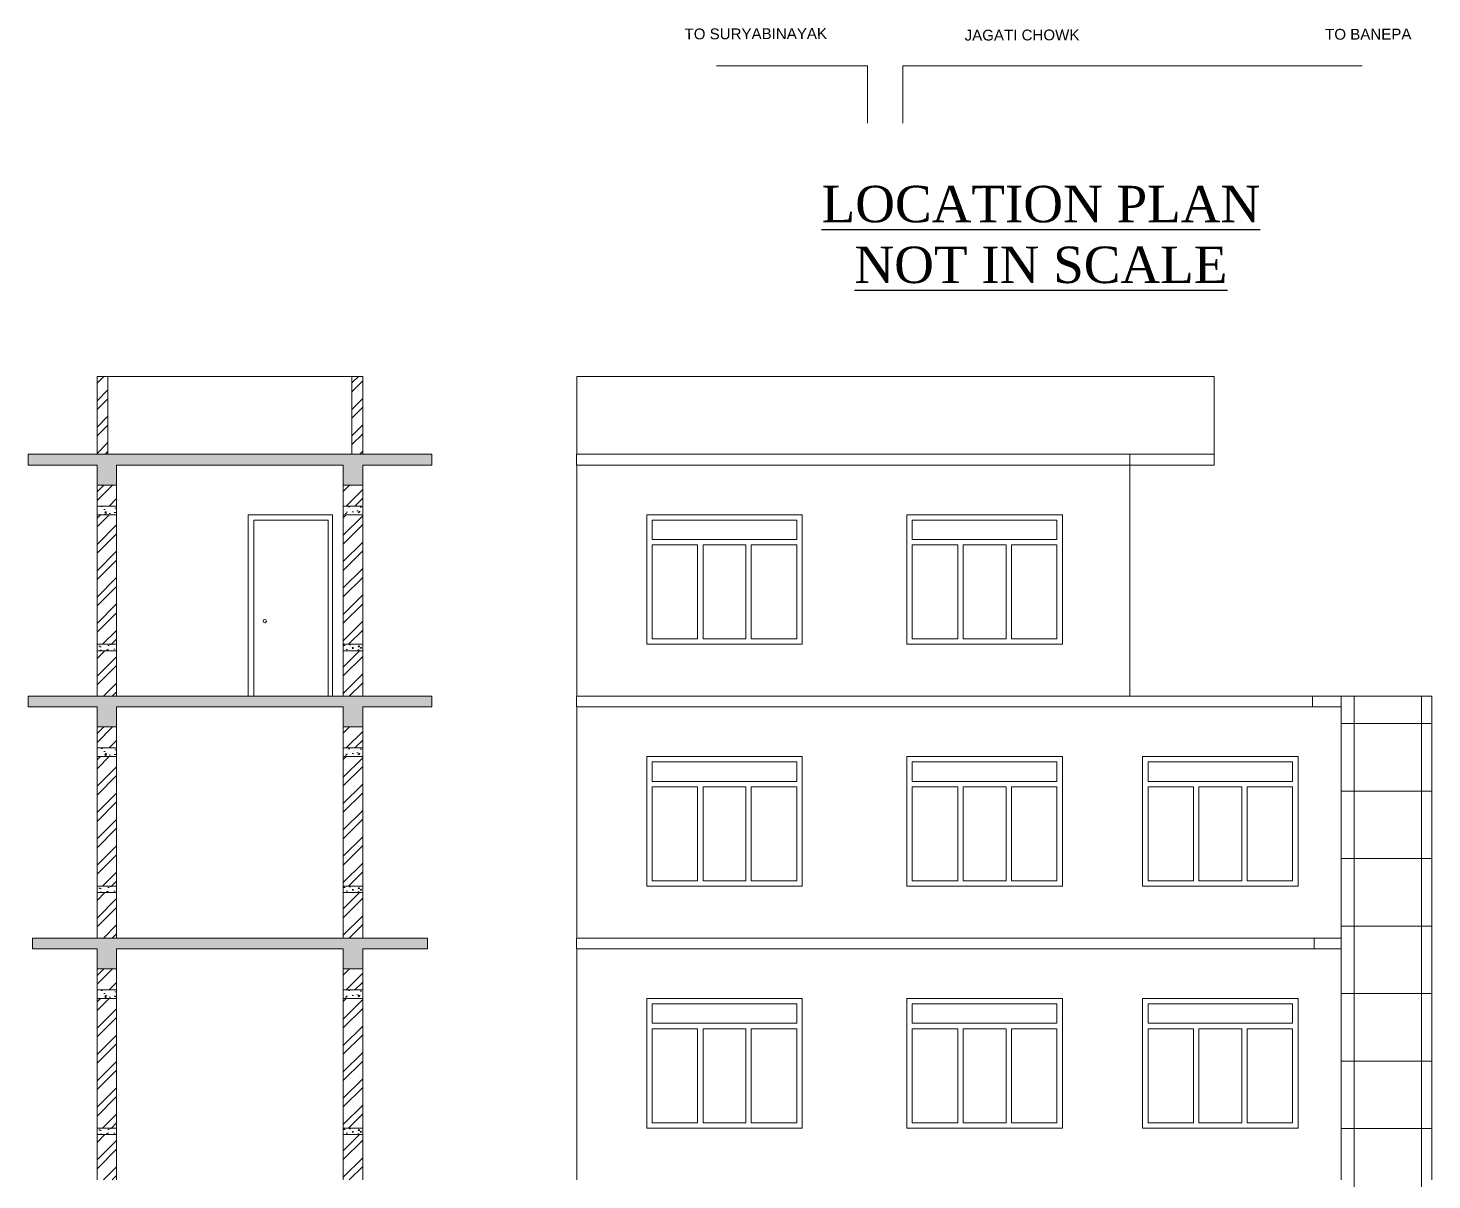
# Model space of a CAD drawing. Header units: inches. Extents: x 20273 to 45441, y -4696 to -1121.
# Drawn here: x 42960 to 43610, y -4096 to -3563 of the extents above; entities that cross this region are included whole.
import ezdxf

# ---------------------------------------------------------------- set-up
doc = ezdxf.new("R2010")
doc.units = ezdxf.units.IN
doc.header["$LTSCALE"] = 5
doc.header["$MEASUREMENT"] = 0
for name, color, linetype, lineweight in [('A-WALL', 7, 'Continuous', 9), ('dimention', 5, 'Continuous', 9), ('DOOR', 62, 'Continuous', 0)]:
    doc.layers.add(name, color=color, linetype=linetype, lineweight=lineweight)
doc.layers.add('column', color=4, linetype='Continuous')
doc.layers.add('TEXT', color=6, linetype='Continuous')
doc.styles.add('DIMTEXT', font='arial.ttf', dxfattribs={"height": 8})
doc.styles.add('ordinary', font='times.ttf')
pattern_1 = [(50, (8257.652, 208.5906), (7.1726018, -0.62752135), [0.75, -8.25]), (355, (8257.652, 208.5906), (-1.3875133, 7.5219213), [0.6, -6.6]), (100.451444, (8258.25, 208.538), (5.7850885, 6.8943999), [0.6374019, -7.0114211]), (46.1842, (8257.652, 210.591), (10.6724133, -1.6551928), [1.125, -12.375]), (96.635635, (8258.541, 210.453), (9.3466195, 9.741186), [0.9561034, -10.5171376]), (351.184164, (8257.652, 210.591), (9.3466195, 9.741186), [0.9, -9.9]), (21, (8258.652, 210.0906), (5.9690705, -4.0261889), [0.75, -8.25]), (326, (8258.652, 210.0906), (2.4331533, 7.2515005), [0.6, -6.6]), (71.451445, (8259.1494, 209.755), (8.4022238, 3.2253115), [0.6374019, -7.0114211]), (37.5, (8257.652, 208.5906), (0.12159855, 3.32893854), [0, -6.52, 0, -6.7, 0, -6.625]), (7.5, (8257.652, 208.5906), (2.63069537, 3.94411712), [0, -3.82, 0, -6.37, 0, -2.525]), (327.5, (8255.422, 208.5906), (5.33822436, -0.22554872), [0, -2.5, 0, -7.8, 0, -10.35]), (317.5, (8254.422, 208.5906), (5.8318617, 1.0010498), [0, -3.25, 0, -5.18, 0, -7.35])]
pattern_2 = [(45, (8257.652, 208.591), (-6.098796, 6.098796), []), (45, (8261.718, 208.591), (-6.098796, 6.098796), [])]
pattern_3 = [(45, (8257.652, 320.591), (-6.098796, 6.098796), []), (45, (8261.718, 320.591), (-6.098796, 6.098796), [])]
pattern_4 = [(50, (8257.652, 448.5906), (7.1726018, -0.62752135), [0.75, -8.25]), (355, (8257.652, 448.5906), (-1.3875133, 7.5219213), [0.6, -6.6]), (100.451444, (8258.25, 448.538), (5.7850885, 6.8943999), [0.6374019, -7.0114211]), (46.1842, (8257.652, 450.591), (10.6724133, -1.6551928), [1.125, -12.375]), (96.635635, (8258.541, 450.453), (9.3466195, 9.741186), [0.9561034, -10.5171376]), (351.184164, (8257.652, 450.591), (9.3466195, 9.741186), [0.9, -9.9]), (21, (8258.652, 450.0906), (5.9690705, -4.0261889), [0.75, -8.25]), (326, (8258.652, 450.0906), (2.4331533, 7.2515005), [0.6, -6.6]), (71.451445, (8259.1494, 449.755), (8.4022238, 3.2253115), [0.6374019, -7.0114211]), (37.5, (8257.652, 448.5906), (0.12159855, 3.32893854), [0, -6.52, 0, -6.7, 0, -6.625]), (7.5, (8257.652, 448.5906), (2.63069537, 3.94411712), [0, -3.82, 0, -6.37, 0, -2.525]), (327.5, (8255.422, 448.5906), (5.33822436, -0.22554872), [0, -2.5, 0, -7.8, 0, -10.35]), (317.5, (8254.422, 448.5906), (5.8318617, 1.0010498), [0, -3.25, 0, -5.18, 0, -7.35])]
pattern_5 = [(45, (8257.652, 432.591), (-6.098796, 6.098796), []), (45, (8261.718, 432.591), (-6.098796, 6.098796), [])]
pattern_6 = [(50, (8257.652, 560.5906), (7.1726018, -0.62752135), [0.75, -8.25]), (355, (8257.652, 560.5906), (-1.3875133, 7.5219213), [0.6, -6.6]), (100.451444, (8258.25, 560.538), (5.7850885, 6.8943999), [0.6374019, -7.0114211]), (46.1842, (8257.652, 562.591), (10.6724133, -1.6551928), [1.125, -12.375]), (96.635635, (8258.541, 562.453), (9.3466195, 9.741186), [0.9561034, -10.5171376]), (351.184164, (8257.652, 562.591), (9.3466195, 9.741186), [0.9, -9.9]), (21, (8258.652, 562.0906), (5.9690705, -4.0261889), [0.75, -8.25]), (326, (8258.652, 562.0906), (2.4331533, 7.2515005), [0.6, -6.6]), (71.451445, (8259.1494, 561.755), (8.4022238, 3.2253115), [0.6374019, -7.0114211]), (37.5, (8257.652, 560.5906), (0.12159855, 3.32893854), [0, -6.52, 0, -6.7, 0, -6.625]), (7.5, (8257.652, 560.5906), (2.63069537, 3.94411712), [0, -3.82, 0, -6.37, 0, -2.525]), (327.5, (8255.422, 560.5906), (5.33822436, -0.22554872), [0, -2.5, 0, -7.8, 0, -10.35]), (317.5, (8254.422, 560.5906), (5.8318617, 1.0010498), [0, -3.25, 0, -5.18, 0, -7.35])]
pattern_7 = [(45, (8257.652, 544.591), (-6.098796, 6.098796), []), (45, (8261.718, 544.591), (-6.098796, 6.098796), [])]
pattern_8 = [(50, (8257.652, 672.5906), (7.1726018, -0.62752135), [0.75, -8.25]), (355, (8257.652, 672.5906), (-1.3875133, 7.5219213), [0.6, -6.6]), (100.451444, (8258.25, 672.538), (5.7850885, 6.8943999), [0.6374019, -7.0114211]), (46.1842, (8257.652, 674.591), (10.6724133, -1.6551928), [1.125, -12.375]), (96.635635, (8258.541, 674.453), (9.3466195, 9.741186), [0.9561034, -10.5171376]), (351.184164, (8257.652, 674.591), (9.3466195, 9.741186), [0.9, -9.9]), (21, (8258.652, 674.0906), (5.9690705, -4.0261889), [0.75, -8.25]), (326, (8258.652, 674.0906), (2.4331533, 7.2515005), [0.6, -6.6]), (71.451445, (8259.1494, 673.755), (8.4022238, 3.2253115), [0.6374019, -7.0114211]), (37.5, (8257.652, 672.5906), (0.12159855, 3.32893854), [0, -6.52, 0, -6.7, 0, -6.625]), (7.5, (8257.652, 672.5906), (2.63069537, 3.94411712), [0, -3.82, 0, -6.37, 0, -2.525]), (327.5, (8255.422, 672.5906), (5.33822436, -0.22554872), [0, -2.5, 0, -7.8, 0, -10.35]), (317.5, (8254.422, 672.5906), (5.8318617, 1.0010498), [0, -3.25, 0, -5.18, 0, -7.35])]

msp = doc.modelspace()

# ---------------------------------------------------------------- hatches: boundary and pattern name
at = {"layer": 'A-WALL', "ltscale": 40, "true_color": 0xf26722}
h = msp.add_hatch(dxfattribs=at)
h.set_pattern_fill('AR-CONC', color=30)
h.set_pattern_definition(pattern_1)
h.paths.add_polyline_path([(43146.96, -3760.42), (43114.96, -3760.42), (42991.97, -3760.42), (42959.97, -3760.42), (42959.97, -3765.42), (42991.97, -3765.42), (42991.97, -3774.72), (43000.97, -3774.72), (43000.97, -3765.72), (43000.97, -3765.42), (43105.96, -3765.42), (43105.96, -3774.72), (43114.96, -3774.72), (43114.96, -3765.72), (43114.96, -3765.42), (43146.96, -3765.42)])
h = msp.add_hatch(dxfattribs=at)
h.set_pattern_fill('AR-CONC', color=30)
h.set_pattern_definition(pattern_8)
h.paths.add_polyline_path([(43000.97, -3784.42), (42991.97, -3784.42), (42991.97, -3788.42), (43000.97, -3788.42)])
h = msp.add_hatch(dxfattribs=at)
h.set_pattern_fill('AR-CONC', color=30)
h.set_pattern_definition(pattern_8)
h.paths.add_polyline_path([(43114.96, -3784.42), (43105.96, -3784.42), (43105.96, -3788.42), (43114.96, -3788.42)])
h = msp.add_hatch(dxfattribs=at)
h.set_pattern_fill('AR-CONC', color=30)
h.set_pattern_definition(pattern_8)
h.paths.add_polyline_path([(43000.97, -3848.42), (42991.97, -3848.42), (42991.97, -3851.42), (43000.97, -3851.42)])
h = msp.add_hatch(dxfattribs=at)
h.set_pattern_fill('AR-CONC', color=30)
h.set_pattern_definition(pattern_8)
h.paths.add_polyline_path([(43114.96, -3848.42), (43105.96, -3848.42), (43105.96, -3851.42), (43114.96, -3851.42)])
h = msp.add_hatch(dxfattribs=at)
h.set_pattern_fill('AR-CONC', color=30)
h.set_pattern_definition(pattern_1)
h.paths.add_polyline_path([(43000.97, -3877.72), (43000.97, -3877.42), (43105.96, -3877.42), (43105.96, -3886.72), (43114.96, -3886.72), (43114.96, -3877.72), (43114.96, -3877.42), (43146.96, -3877.42), (43146.96, -3872.42), (43114.96, -3872.42), (42959.97, -3872.42), (42959.97, -3877.42), (42991.97, -3877.42), (42991.97, -3886.72), (43000.97, -3886.72)])
at = {"layer": 'A-WALL', "ltscale": 5}
h = msp.add_hatch(dxfattribs=at)
h.set_pattern_fill('ANSI37', color=256, scale=250, angle=45)
h.set_pattern_definition([(90, (13011.664, 208.59), (-31.25, 0), []), (180, (13011.664, 208.59), (-2e-15, -31.25), [])])
h.paths.add_polyline_path([(43568.13, -4208.42), (43568.13, -4336.42), (43610.21, -4336.42), (43610.21, -4208.42), (43610.21, -4096.42), (43610.21, -3984.42), (43610.21, -3872.42), (43568.13, -3872.42), (43568.13, -3984.42), (43568.13, -4096.42)])
at = {"layer": 'A-WALL', "ltscale": 40, "true_color": 0xf26722}
h = msp.add_hatch(dxfattribs=at)
h.set_pattern_fill('AR-CONC', color=30)
h.set_pattern_definition(pattern_6)
h.paths.add_polyline_path([(43000.97, -3896.42), (42991.97, -3896.42), (42991.97, -3900.42), (43000.97, -3900.42)])
h = msp.add_hatch(dxfattribs=at)
h.set_pattern_fill('AR-CONC', color=30)
h.set_pattern_definition(pattern_6)
h.paths.add_polyline_path([(43114.96, -3896.42), (43105.96, -3896.42), (43105.96, -3900.42), (43114.96, -3900.42)])
h = msp.add_hatch(dxfattribs=at)
h.set_pattern_fill('AR-CONC', color=30)
h.set_pattern_definition(pattern_6)
h.paths.add_polyline_path([(43000.97, -3960.42), (42991.97, -3960.42), (42991.97, -3963.42), (43000.97, -3963.42)])
h = msp.add_hatch(dxfattribs=at)
h.set_pattern_fill('AR-CONC', color=30)
h.set_pattern_definition(pattern_6)
h.paths.add_polyline_path([(43114.96, -3960.42), (43105.96, -3960.42), (43105.96, -3963.42), (43114.96, -3963.42)])
h = msp.add_hatch(dxfattribs=at)
h.set_pattern_fill('AR-CONC', color=30)
h.set_pattern_definition(pattern_1)
h.paths.add_polyline_path([(43000.97, -3989.72), (43000.97, -3989.42), (43105.96, -3989.42), (43105.96, -3998.72), (43114.96, -3998.72), (43114.96, -3989.72), (43114.96, -3989.42), (43144.96, -3989.42), (43144.96, -3984.42), (43114.96, -3984.42), (42961.97, -3984.42), (42961.97, -3989.42), (42991.97, -3989.42), (42991.97, -3998.72), (43000.97, -3998.72)])
h = msp.add_hatch(dxfattribs=at)
h.set_pattern_fill('AR-CONC', color=30)
h.set_pattern_definition(pattern_4)
h.paths.add_polyline_path([(43000.97, -4008.42), (42991.97, -4008.42), (42991.97, -4012.42), (43000.97, -4012.42)])
h = msp.add_hatch(dxfattribs=at)
h.set_pattern_fill('AR-CONC', color=30)
h.set_pattern_definition(pattern_4)
h.paths.add_polyline_path([(43114.96, -4008.42), (43105.96, -4008.42), (43105.96, -4012.42), (43114.96, -4012.42)])
h = msp.add_hatch(dxfattribs=at)
h.set_pattern_fill('AR-CONC', color=30)
h.set_pattern_definition(pattern_4)
h.paths.add_polyline_path([(43000.97, -4072.42), (42991.97, -4072.42), (42991.97, -4075.42), (43000.97, -4075.42)])
h = msp.add_hatch(dxfattribs=at)
h.set_pattern_fill('AR-CONC', color=30)
h.set_pattern_definition(pattern_4)
h.paths.add_polyline_path([(43114.96, -4072.42), (43105.96, -4072.42), (43105.96, -4075.42), (43114.96, -4075.42)])
at = {"layer": 'dimention', "ltscale": 40, "true_color": 0xf26722}
h = msp.add_hatch(dxfattribs=at)
h.set_pattern_fill('ANSI32', color=30, scale=23)
h.set_pattern_definition(pattern_2)
h.paths.add_polyline_path([(42996.97, -3724.42), (42991.97, -3724.42), (42991.97, -3760.42), (42996.97, -3760.42)])
h = msp.add_hatch(dxfattribs=at)
h.set_pattern_fill('ANSI32', color=30, scale=23)
h.set_pattern_definition(pattern_2)
h.paths.add_polyline_path([(43114.96, -3724.42), (43109.96, -3724.42), (43109.96, -3760.42), (43114.96, -3760.42)])
h = msp.add_hatch(dxfattribs=at)
h.set_pattern_fill('ANSI32', color=30, scale=23)
h.set_pattern_definition(pattern_7)
h.paths.add_polyline_path([(43000.97, -3774.72), (42991.97, -3774.72), (42991.97, -3784.42), (43000.97, -3784.42)])
h = msp.add_hatch(dxfattribs=at)
h.set_pattern_fill('ANSI32', color=30, scale=23)
h.set_pattern_definition(pattern_7)
h.paths.add_polyline_path([(43114.96, -3774.72), (43105.96, -3774.72), (43105.96, -3784.42), (43114.96, -3784.42)])
h = msp.add_hatch(dxfattribs=at)
h.set_pattern_fill('ANSI32', color=30, scale=23)
h.set_pattern_definition(pattern_7)
h.paths.add_polyline_path([(43000.97, -3788.42), (42991.97, -3788.42), (42991.97, -3848.42), (43000.97, -3848.42)])
h = msp.add_hatch(dxfattribs=at)
h.set_pattern_fill('ANSI32', color=30, scale=23)
h.set_pattern_definition(pattern_7)
h.paths.add_polyline_path([(43114.96, -3788.42), (43105.96, -3788.42), (43105.96, -3848.42), (43114.96, -3848.42)])
h = msp.add_hatch(dxfattribs=at)
h.set_pattern_fill('ANSI32', color=30, scale=23)
h.set_pattern_definition(pattern_7)
h.paths.add_polyline_path([(43000.97, -3851.42), (42991.97, -3851.42), (42991.97, -3872.42), (43000.97, -3872.42)])
h = msp.add_hatch(dxfattribs=at)
h.set_pattern_fill('ANSI32', color=30, scale=23)
h.set_pattern_definition(pattern_7)
h.paths.add_polyline_path([(43114.96, -3851.42), (43105.96, -3851.42), (43105.96, -3872.42), (43114.96, -3872.42)])
h = msp.add_hatch(dxfattribs=at)
h.set_pattern_fill('ANSI32', color=30, scale=23)
h.set_pattern_definition(pattern_5)
h.paths.add_polyline_path([(43000.97, -3886.72), (42991.97, -3886.72), (42991.97, -3896.42), (43000.97, -3896.42)])
h = msp.add_hatch(dxfattribs=at)
h.set_pattern_fill('ANSI32', color=30, scale=23)
h.set_pattern_definition(pattern_5)
h.paths.add_polyline_path([(43114.96, -3886.72), (43105.96, -3886.72), (43105.96, -3896.42), (43114.96, -3896.42)])
h = msp.add_hatch(dxfattribs=at)
h.set_pattern_fill('ANSI32', color=30, scale=23)
h.set_pattern_definition(pattern_5)
h.paths.add_polyline_path([(43000.97, -3900.42), (42991.97, -3900.42), (42991.97, -3960.42), (43000.97, -3960.42)])
h = msp.add_hatch(dxfattribs=at)
h.set_pattern_fill('ANSI32', color=30, scale=23)
h.set_pattern_definition(pattern_5)
h.paths.add_polyline_path([(43114.96, -3900.42), (43105.96, -3900.42), (43105.96, -3960.42), (43114.96, -3960.42)])
h = msp.add_hatch(dxfattribs=at)
h.set_pattern_fill('ANSI32', color=30, scale=23)
h.set_pattern_definition(pattern_5)
h.paths.add_polyline_path([(43000.97, -3963.42), (42991.97, -3963.42), (42991.97, -3984.42), (43000.97, -3984.42)])
h = msp.add_hatch(dxfattribs=at)
h.set_pattern_fill('ANSI32', color=30, scale=23)
h.set_pattern_definition(pattern_5)
h.paths.add_polyline_path([(43114.96, -3963.42), (43105.96, -3963.42), (43105.96, -3984.42), (43114.96, -3984.42)])
h = msp.add_hatch(dxfattribs=at)
h.set_pattern_fill('ANSI32', color=30, scale=23)
h.set_pattern_definition(pattern_3)
h.paths.add_polyline_path([(43000.97, -3998.72), (42991.97, -3998.72), (42991.97, -4008.42), (43000.97, -4008.42)])
h = msp.add_hatch(dxfattribs=at)
h.set_pattern_fill('ANSI32', color=30, scale=23)
h.set_pattern_definition(pattern_3)
h.paths.add_polyline_path([(43114.96, -3998.72), (43105.96, -3998.72), (43105.96, -4008.42), (43114.96, -4008.42)])
h = msp.add_hatch(dxfattribs=at)
h.set_pattern_fill('ANSI32', color=30, scale=23)
h.set_pattern_definition(pattern_3)
h.paths.add_polyline_path([(43000.97, -4012.42), (42991.97, -4012.42), (42991.97, -4072.42), (43000.97, -4072.42)])
h = msp.add_hatch(dxfattribs=at)
h.set_pattern_fill('ANSI32', color=30, scale=23)
h.set_pattern_definition(pattern_3)
h.paths.add_polyline_path([(43114.96, -4012.42), (43105.96, -4012.42), (43105.96, -4072.42), (43114.96, -4072.42)])
h = msp.add_hatch(dxfattribs=at)
h.set_pattern_fill('ANSI32', color=30, scale=23)
h.set_pattern_definition(pattern_3)
h.paths.add_polyline_path([(43000.97, -4075.42), (42991.97, -4075.42), (42991.97, -4096.42), (43000.97, -4096.42)])
h = msp.add_hatch(dxfattribs=at)
h.set_pattern_fill('ANSI32', color=30, scale=23)
h.set_pattern_definition(pattern_3)
h.paths.add_polyline_path([(43114.96, -4075.42), (43105.96, -4075.42), (43105.96, -4096.42), (43114.96, -4096.42)])

# ---------------------------------------------------------------- linework, layer by layer
at = {"layer": 'A-WALL', "ltscale": 5}
for p, q in [((43278.86, -3580.61), (43348.78, -3580.61)), ((43348.78, -3607.16), (43348.78, -3580.61)), ((43365.2, -3580.61), (43577.95, -3580.61)), ((43365.2, -3607.16), (43365.2, -3580.61)), ((43114.96, -3724.42), (42991.97, -3724.42)), ((42991.97, -3760.42), (42991.97, -3724.42)), ((42996.97, -3760.42), (42996.97, -3724.42)), ((43109.96, -3760.42), (43109.96, -3724.42)), ((43114.96, -3760.42), (43114.96, -3724.42)), ((43214.22, -3760.42), (43214.22, -3724.42)), ((43214.22, -3724.42), (43509.27, -3724.42)), ((43509.27, -3724.42), (43509.27, -3760.42)), ((42959.97, -3765.42), (42959.97, -3760.42)), ((42959.97, -3760.42), (42991.97, -3760.42)), ((43114.96, -3760.42), (42991.97, -3760.42)), ((43146.96, -3760.42), (43114.96, -3760.42)), ((43146.96, -3765.42), (43146.96, -3760.42)), ((43509.27, -3760.42), (43213.95, -3760.42)), ((43213.95, -3760.42), (43213.95, -3765.42)), ((43470.27, -3872.42), (43470.27, -3760.42)), ((43509.27, -3765.42), (43509.27, -3760.42)), ((42991.97, -3765.42), (42959.97, -3765.42)), ((42991.97, -3872.42), (42991.97, -3765.42)), ((43105.96, -3765.42), (43000.97, -3765.42)), ((43000.97, -3872.42), (43000.97, -3765.42)), ((43105.96, -3872.42), (43105.96, -3765.42)), ((43114.96, -3872.42), (43114.96, -3765.42)), ((43114.96, -3765.42), (43146.96, -3765.42)), ((43509.27, -3765.42), (43213.95, -3765.42)), ((43214.22, -3872.42), (43214.22, -3765.42)), ((43000.97, -3784.42), (42991.97, -3784.42)), ((43000.97, -3788.42), (42991.97, -3788.42)), ((43114.96, -3784.42), (43105.96, -3784.42)), ((43114.96, -3788.42), (43105.96, -3788.42)), ((43316.02, -3799.92), (43249.02, -3799.92)), ((43270.1, -3802.42), (43249.02, -3802.42)), ((43270.1, -3802.42), (43270.1, -3845.92)), ((43292.43, -3802.42), (43272.6, -3802.42)), ((43272.6, -3802.42), (43272.6, -3845.92)), ((43292.43, -3802.42), (43292.43, -3845.92)), ((43316.02, -3802.42), (43294.93, -3802.42)), ((43294.93, -3802.42), (43294.93, -3845.92)), ((43436.52, -3799.92), (43369.52, -3799.92)), ((43390.6, -3802.42), (43369.52, -3802.42)), ((43390.6, -3802.42), (43390.6, -3845.92)), ((43412.93, -3802.42), (43393.1, -3802.42)), ((43393.1, -3802.42), (43393.1, -3845.92)), ((43412.93, -3802.42), (43412.93, -3845.92)), ((43436.52, -3802.42), (43415.43, -3802.42)), ((43415.43, -3802.42), (43415.43, -3845.92)), ((43000.97, -3848.42), (42991.97, -3848.42)), ((43114.96, -3848.42), (43105.96, -3848.42)), ((43000.97, -3851.42), (42991.97, -3851.42)), ((43114.96, -3851.42), (43105.96, -3851.42)), ((43114.96, -3872.42), (42959.97, -3872.42)), ((42959.97, -3877.42), (42959.97, -3872.42)), ((43146.96, -3872.42), (43114.96, -3872.42)), ((43146.96, -3877.42), (43146.96, -3872.42)), ((43610.21, -3872.42), (43213.95, -3872.42)), ((43213.95, -3877.42), (43213.95, -3872.42)), ((43554.82, -3877.42), (43554.82, -3872.42)), ((43568.13, -3984.42), (43568.13, -3872.42)), ((43610.21, -3984.42), (43610.21, -3872.42)), ((43610.21, -3877.42), (43610.21, -3872.42)), ((42991.97, -3877.42), (42959.97, -3877.42)), ((42991.97, -3984.42), (42991.97, -3877.42)), ((43105.96, -3877.42), (43000.97, -3877.42)), ((43000.97, -3984.42), (43000.97, -3877.42)), ((43105.96, -3984.42), (43105.96, -3877.42)), ((43146.96, -3877.42), (43114.96, -3877.42)), ((43114.96, -3984.42), (43114.96, -3877.42)), ((43568.13, -3877.42), (43213.95, -3877.42)), ((43214.22, -3984.42), (43214.22, -3877.42)), ((43000.97, -3896.42), (42991.97, -3896.42)), ((43000.97, -3900.42), (42991.97, -3900.42)), ((43114.96, -3896.42), (43105.96, -3896.42)), ((43114.96, -3900.42), (43105.96, -3900.42)), ((43316.02, -3911.92), (43249.02, -3911.92)), ((43436.52, -3911.92), (43369.52, -3911.92)), ((43545.7, -3911.92), (43478.7, -3911.92)), ((43270.1, -3914.42), (43249.02, -3914.42)), ((43270.1, -3914.42), (43270.1, -3957.92)), ((43292.43, -3914.42), (43272.6, -3914.42)), ((43272.6, -3914.42), (43272.6, -3957.92)), ((43292.43, -3914.42), (43292.43, -3957.92)), ((43316.02, -3914.42), (43294.93, -3914.42)), ((43294.93, -3914.42), (43294.93, -3957.92)), ((43390.6, -3914.42), (43369.52, -3914.42)), ((43390.6, -3914.42), (43390.6, -3957.92)), ((43412.93, -3914.42), (43393.1, -3914.42)), ((43393.1, -3914.42), (43393.1, -3957.92)), ((43412.93, -3914.42), (43412.93, -3957.92)), ((43436.52, -3914.42), (43415.43, -3914.42)), ((43415.43, -3914.42), (43415.43, -3957.92)), ((43499.78, -3914.42), (43478.7, -3914.42)), ((43499.78, -3914.42), (43499.78, -3957.92)), ((43522.12, -3914.42), (43502.28, -3914.42)), ((43502.28, -3914.42), (43502.28, -3957.92)), ((43522.12, -3914.42), (43522.12, -3957.92)), ((43545.7, -3914.42), (43524.62, -3914.42)), ((43524.62, -3914.42), (43524.62, -3957.92)), ((43000.97, -3960.42), (42991.97, -3960.42)), ((43000.97, -3963.42), (42991.97, -3963.42)), ((43114.96, -3960.42), (43105.96, -3960.42)), ((43114.96, -3963.42), (43105.96, -3963.42)), ((43114.96, -3984.42), (42961.97, -3984.42)), ((42961.97, -3989.42), (42961.97, -3984.42)), ((43144.96, -3984.42), (43114.96, -3984.42)), ((43144.96, -3989.42), (43144.96, -3984.42)), ((43568.13, -3984.42), (43213.97, -3984.42)), ((43213.97, -3989.42), (43213.97, -3984.42)), ((43555.65, -3984.42), (43555.65, -3989.42)), ((43568.13, -4096.42), (43568.13, -3984.42)), ((43610.21, -4096.42), (43610.21, -3984.42)), ((42991.97, -3989.42), (42961.97, -3989.42)), ((42991.97, -4096.42), (42991.97, -3989.42)), ((43105.96, -3989.42), (43000.97, -3989.42)), ((43000.97, -4096.42), (43000.97, -3989.42)), ((43105.96, -4096.42), (43105.96, -3989.42)), ((43144.96, -3989.42), (43114.96, -3989.42)), ((43114.96, -4096.42), (43114.96, -3989.42)), ((43568.13, -3989.42), (43213.97, -3989.42)), ((43214.22, -4096.42), (43214.22, -3989.42)), ((43000.97, -4008.42), (42991.97, -4008.42)), ((43114.96, -4008.42), (43105.96, -4008.42)), ((43000.97, -4012.42), (42991.97, -4012.42)), ((43114.96, -4012.42), (43105.96, -4012.42)), ((43316.02, -4023.92), (43249.02, -4023.92)), ((43436.52, -4023.92), (43369.52, -4023.92)), ((43545.7, -4023.92), (43478.7, -4023.92)), ((43270.1, -4026.42), (43249.02, -4026.42)), ((43270.1, -4026.42), (43270.1, -4069.92)), ((43292.43, -4026.42), (43272.6, -4026.42)), ((43272.6, -4026.42), (43272.6, -4069.92)), ((43292.43, -4026.42), (43292.43, -4069.92)), ((43316.02, -4026.42), (43294.93, -4026.42)), ((43294.93, -4026.42), (43294.93, -4069.92)), ((43390.6, -4026.42), (43369.52, -4026.42)), ((43390.6, -4026.42), (43390.6, -4069.92)), ((43412.93, -4026.42), (43393.1, -4026.42)), ((43393.1, -4026.42), (43393.1, -4069.92)), ((43412.93, -4026.42), (43412.93, -4069.92)), ((43436.52, -4026.42), (43415.43, -4026.42)), ((43415.43, -4026.42), (43415.43, -4069.92)), ((43499.78, -4026.42), (43478.7, -4026.42)), ((43499.78, -4026.42), (43499.78, -4069.92)), ((43522.12, -4026.42), (43502.28, -4026.42)), ((43502.28, -4026.42), (43502.28, -4069.92)), ((43522.12, -4026.42), (43522.12, -4069.92)), ((43545.7, -4026.42), (43524.62, -4026.42)), ((43524.62, -4026.42), (43524.62, -4069.92)), ((43000.97, -4072.42), (42991.97, -4072.42)), ((43000.97, -4075.42), (42991.97, -4075.42)), ((43114.96, -4072.42), (43105.96, -4072.42)), ((43114.96, -4075.42), (43105.96, -4075.42))]:
    msp.add_line(p, q, dxfattribs=at)
for points in [[(43000.97, -3765.72), (43000.97, -3774.72), (42991.97, -3774.72), (42991.97, -3765.72)], [(43114.96, -3765.72), (43114.96, -3774.72), (43105.96, -3774.72), (43105.96, -3765.72)], [(43249.02, -3799.92), (43249.02, -3790.92), (43316.02, -3790.92), (43316.02, -3799.92)], [(43369.52, -3799.92), (43369.52, -3790.92), (43436.52, -3790.92), (43436.52, -3799.92)], [(43270.1, -3845.92), (43249.02, -3845.92), (43249.02, -3802.42)], [(43316.02, -3802.42), (43316.02, -3845.92), (43294.93, -3845.92)], [(43390.6, -3845.92), (43369.52, -3845.92), (43369.52, -3802.42)], [(43436.52, -3802.42), (43436.52, -3845.92), (43415.43, -3845.92)], [(43292.43, -3845.92), (43272.6, -3845.92)], [(43412.93, -3845.92), (43393.1, -3845.92)], [(42991.97, -3872.42), (43000.97, -3872.42)], [(43105.96, -3872.42), (43114.96, -3872.42)], [(43000.97, -3877.72), (43000.97, -3886.72), (42991.97, -3886.72), (42991.97, -3877.72)], [(43114.96, -3877.72), (43114.96, -3886.72), (43105.96, -3886.72), (43105.96, -3877.72)], [(43249.02, -3911.92), (43249.02, -3902.92), (43316.02, -3902.92), (43316.02, -3911.92)], [(43369.52, -3911.92), (43369.52, -3902.92), (43436.52, -3902.92), (43436.52, -3911.92)], [(43478.7, -3911.92), (43478.7, -3902.92), (43545.7, -3902.92), (43545.7, -3911.92)], [(43270.1, -3957.92), (43249.02, -3957.92), (43249.02, -3914.42)], [(43316.02, -3914.42), (43316.02, -3957.92), (43294.93, -3957.92)], [(43390.6, -3957.92), (43369.52, -3957.92), (43369.52, -3914.42)], [(43436.52, -3914.42), (43436.52, -3957.92), (43415.43, -3957.92)], [(43499.78, -3957.92), (43478.7, -3957.92), (43478.7, -3914.42)], [(43545.7, -3914.42), (43545.7, -3957.92), (43524.62, -3957.92)], [(43292.43, -3957.92), (43272.6, -3957.92)], [(43412.93, -3957.92), (43393.1, -3957.92)], [(43522.12, -3957.92), (43502.28, -3957.92)], [(42991.97, -3984.42), (43000.97, -3984.42)], [(43105.96, -3984.42), (43114.96, -3984.42)], [(43000.97, -3989.72), (43000.97, -3998.72), (42991.97, -3998.72), (42991.97, -3989.72)], [(43114.96, -3989.72), (43114.96, -3998.72), (43105.96, -3998.72), (43105.96, -3989.72)], [(43249.02, -4023.92), (43249.02, -4014.92), (43316.02, -4014.92), (43316.02, -4023.92)], [(43369.52, -4023.92), (43369.52, -4014.92), (43436.52, -4014.92), (43436.52, -4023.92)], [(43478.7, -4023.92), (43478.7, -4014.92), (43545.7, -4014.92), (43545.7, -4023.92)], [(43270.1, -4069.92), (43249.02, -4069.92), (43249.02, -4026.42)], [(43316.02, -4026.42), (43316.02, -4069.92), (43294.93, -4069.92)], [(43390.6, -4069.92), (43369.52, -4069.92), (43369.52, -4026.42)], [(43436.52, -4026.42), (43436.52, -4069.92), (43415.43, -4069.92)], [(43499.78, -4069.92), (43478.7, -4069.92), (43478.7, -4026.42)], [(43545.7, -4026.42), (43545.7, -4069.92), (43524.62, -4069.92)], [(43292.43, -4069.92), (43272.6, -4069.92)], [(43412.93, -4069.92), (43393.1, -4069.92)], [(43522.12, -4069.92), (43502.28, -4069.92)]]:
    msp.add_lwpolyline(points, dxfattribs=at)
for points in [[(43246.52, -3788.42), (43318.52, -3788.42), (43318.52, -3848.42), (43246.52, -3848.42)], [(43367.02, -3788.42), (43439.02, -3788.42), (43439.02, -3848.42), (43367.02, -3848.42)], [(43246.52, -3900.42), (43318.52, -3900.42), (43318.52, -3960.42), (43246.52, -3960.42)], [(43367.02, -3900.42), (43439.02, -3900.42), (43439.02, -3960.42), (43367.02, -3960.42)], [(43476.2, -3900.42), (43548.2, -3900.42), (43548.2, -3960.42), (43476.2, -3960.42)], [(43246.52, -4012.42), (43318.52, -4012.42), (43318.52, -4072.42), (43246.52, -4072.42)], [(43367.02, -4012.42), (43439.02, -4012.42), (43439.02, -4072.42), (43367.02, -4072.42)], [(43476.2, -4012.42), (43548.2, -4012.42), (43548.2, -4072.42), (43476.2, -4072.42)]]:
    msp.add_lwpolyline(points, close=True, dxfattribs=at)
msp.add_circle((43069.61, -3837.67), 0.766, dxfattribs=at)
at = {"layer": 'DOOR', "lineweight": 13}
for p, q in [((43061.96, -3865.49), (43061.96, -3788.42)), ((43061.96, -3788.42), (43061.96, -3872.42)), ((43061.96, -3788.42), (43100.96, -3788.42)), ((43100.96, -3872.42), (43100.96, -3788.42)), ((43064.46, -3790.92), (43064.46, -3872.42)), ((43064.46, -3790.92), (43098.96, -3790.92)), ((43098.96, -3872.42), (43098.96, -3790.92))]:
    msp.add_line(p, q, dxfattribs=at)

# ---------------------------------------------------------------- texts
at = {"layer": 'column', "color": 0, "char_height": 5, "width": 98.6383, "attachment_point": 2, "rotation": 0.20566, "style": 'DIMTEXT'}
for s, insert in [('TO SURYABINAYAK', (43297.01, -3563.23)), ('JAGATI CHOWK', (43420.33, -3563.83)), ('TO BANEPA', (43580.71, -3563.44))]:
    msp.add_mtext(s, dxfattribs=dict(at, insert=insert))
at = {"layer": 'TEXT', "insert": (43429.11, -3681.4), "char_height": 16.875, "attachment_point": 8, "rotation": 359.99961, "style": 'ordinary'}
msp.add_mtext_dynamic_manual_height_columns('{\\LLOCATION PLAN\\PNOT IN SCALE}', width=232.087, gutter_width=1720.72, heights=[0], dxfattribs=at)

doc.saveas('drawing.dxf')
